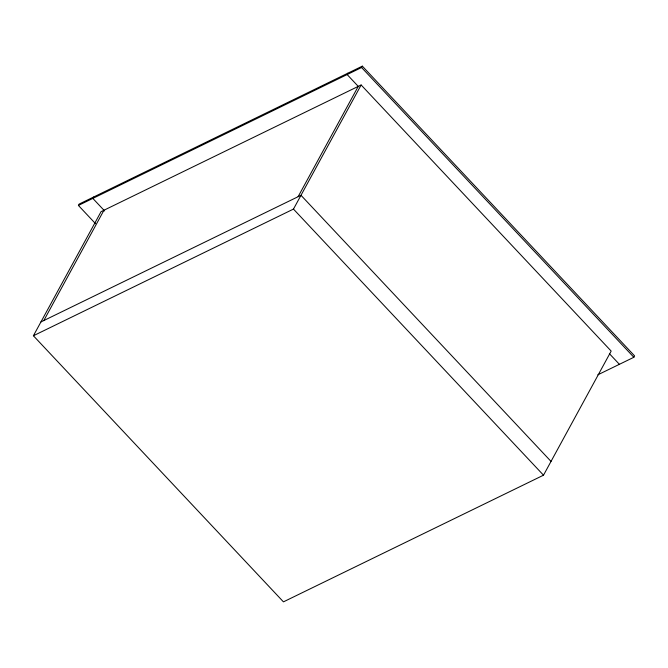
<?xml version="1.0" encoding="UTF-8"?>
<svg xmlns="http://www.w3.org/2000/svg" width="668" height="668" viewBox="0 0 668 668"><rect width="100%" height="100%" fill="white"/><g stroke="black" fill="none" stroke-linecap="round" stroke-linejoin="round"><path stroke-width="1" d="M95.549 223.696L78.398 205.443L79.15 204.066L362.34 66.14L634.6 355.902L633.848 357.28L597.818 374.823M93.595 197.027L92.844 198.413L104.651 210.971M33.4 335.754L101.068 211.639L361.137 84.978L611.178 351.084L543.51 475.19L283.441 601.86L33.4 335.754L293.469 209.084L361.137 84.978M43.812 320.556L103.957 210.236M347.886 73.179L347.135 74.557L358.574 86.723M78.398 205.443L361.588 67.518L362.34 66.14M298.103 196.701L358.248 86.381M40.915 321.968L300.992 195.298L551.025 461.404M361.588 67.518L633.848 357.28M609.391 353.664L619.403 364.319M293.469 209.084L543.51 475.19"/></g></svg>
